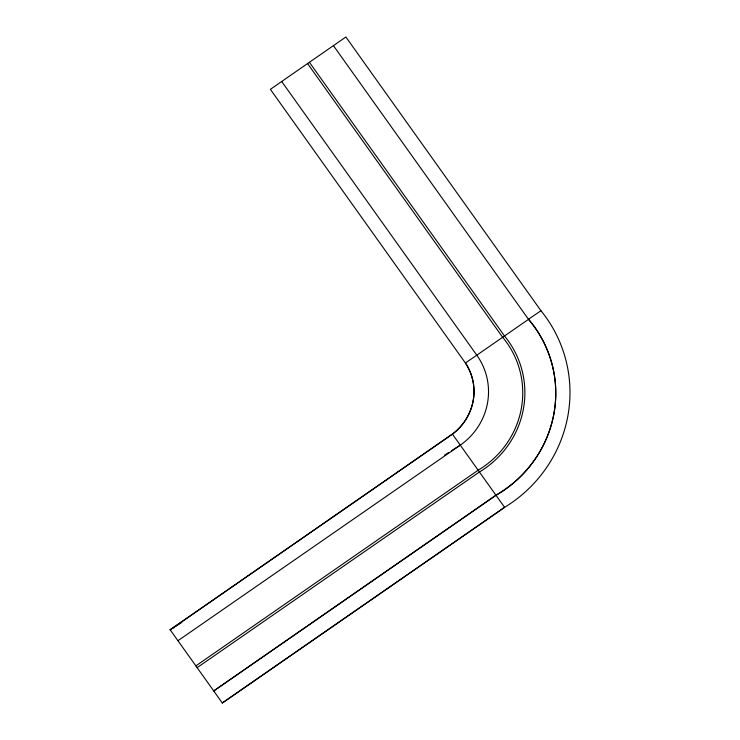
<?xml version="1.0" encoding="UTF-8"?>
<svg xmlns="http://www.w3.org/2000/svg" width="740" height="740" viewBox="0 0 740 740"><rect width="100%" height="100%" fill="white"/><g stroke="black" fill="none" stroke-linecap="round" stroke-linejoin="round"><path stroke-width="1.11" d="M170.117 629.721L222.315 703L504.606 507.335A136.142 132.701 -19.6 0 0 540.959 310.726L345.885 37L270.377 89.337L465.451 363.053A54.076 52.716 -19.6 0 1 452.436 434.158L170.144 629.814L452.408 434.056A54.076 52.716 -19.6 0 0 465.423 362.961L476.801 355.191A65.953 64.288 -19.6 0 1 460.271 445.147L451.511 450.716M528.49 319.245L528.517 319.347A119.27 116.254 -19.6 0 1 496.004 495.282L213.721 690.947L495.976 495.18A119.27 116.254 -19.6 0 0 528.49 319.245L540.959 310.726M195.86 665.88L478.142 470.214A91.159 88.856 -19.6 0 0 502.654 337.274L307.618 63.64M197.127 667.665L479.418 472.009A93.638 91.27 -19.6 0 0 504.504 335.988L309.459 62.364M170.144 629.814L181.827 622.377M444.694 455.054L448.588 452.575M333.481 45.714L528.517 319.347L476.801 355.191L281.755 81.567M460.28 445.147L177.952 640.711M452.436 434.149L504.606 507.335L222.315 703"/></g></svg>
